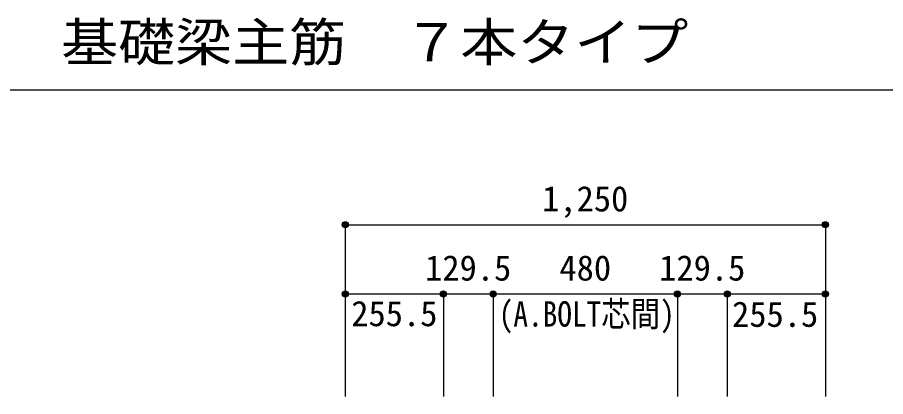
# Model space of a CAD drawing. Units: millimetres at full size, sheet at 1:30. Extents: x -5973 to 5954, y -4195 to 4201.
# Drawn here: x -927 to 1334, y -1020 to -33 of the extents above; entities that cross this region are included whole.
import ezdxf
from ezdxf.enums import TextEntityAlignment as Align

# ---------------------------------------------------------------- set-up
doc = ezdxf.new("R2010")
doc.units = ezdxf.units.MM
doc.header["$LTSCALE"] = 30
doc.header["$PDMODE"] = 32
doc.header["$PDSIZE"] = 15
for name, color, linetype in [('0-7_文字', 4, 'Continuous'), ('0-D_寸法', 4, 'Continuous'), ('6-7_文字', 7, 'Continuous'), ('F-0_枠', 6, 'Continuous')]:
    doc.layers.add(name, color=color, linetype=linetype)
doc.styles.add('ＭＳ ゴシック', font='')
doc.styles.get('ＭＳ ゴシック').set_extended_font_data('MS Gothic')

msp = doc.modelspace()

# ---------------------------------------------------------------- linework, layer by layer
at = {"layer": '0-D_寸法'}
for p, q in [((-72.56, -572.85), (1177.44, -572.85)), ((-72.56, -572.85), (-72.56, -752.85)), ((-72.56, -572.85), (-72.56, -752.85)), ((-72.56, -572.85), (1177.44, -572.85)), ((1177.44, -572.85), (1177.44, -752.85)), ((-72.56, -752.85), (182.94, -752.85)), ((-72.56, -752.85), (-72.56, -1019.89)), ((182.94, -752.85), (182.94, -1019.89)), ((182.94, -752.85), (312.44, -752.85)), ((312.44, -752.85), (312.44, -1019.89)), ((312.44, -752.85), (792.44, -752.85)), ((792.44, -752.85), (792.44, -1019.89)), ((792.44, -752.85), (921.94, -752.85)), ((921.94, -752.85), (921.94, -1019.89)), ((921.94, -752.85), (1177.44, -752.85)), ((1177.44, -752.85), (1177.44, -1019.89)), ((1177.44, -752.85), (1177.44, -1019.89))]:
    msp.add_line(p, q, dxfattribs=at)
for centre, radius in [((-72.56, -572.85), 8), ((1177.44, -572.85), 8), ((-72.56, -572.85), 7.2), ((-72.56, -572.85), 6.4), ((-72.56, -572.85), 5.6), ((-72.56, -572.85), 4.8), ((-72.56, -572.85), 4), ((-72.56, -572.85), 3.2), ((-72.56, -572.85), 2.4), ((-72.56, -572.85), 1.6), ((-72.56, -572.85), 0.8), ((1177.44, -572.85), 7.2), ((1177.44, -572.85), 6.4), ((1177.44, -572.85), 5.6), ((1177.44, -572.85), 4.8), ((1177.44, -572.85), 4), ((1177.44, -572.85), 3.2), ((1177.44, -572.85), 2.4), ((1177.44, -572.85), 1.6), ((1177.44, -572.85), 0.8), ((-72.56, -752.85), 8), ((-72.56, -752.85), 7.2), ((182.94, -752.85), 8), ((182.94, -752.85), 7.2), ((312.44, -752.85), 8), ((312.44, -752.85), 7.2), ((792.44, -752.85), 8), ((792.44, -752.85), 7.2), ((921.94, -752.85), 8), ((921.94, -752.85), 7.2), ((1177.44, -752.85), 8), ((1177.44, -752.85), 7.2), ((-72.56, -752.85), 6.4), ((-72.56, -752.85), 5.6), ((-72.56, -752.85), 4.8), ((-72.56, -752.85), 4), ((-72.56, -752.85), 3.2), ((-72.56, -752.85), 2.4), ((-72.56, -752.85), 1.6), ((-72.56, -752.85), 0.8), ((182.94, -752.85), 6.4), ((182.94, -752.85), 5.6), ((182.94, -752.85), 4.8), ((182.94, -752.85), 4), ((182.94, -752.85), 3.2), ((182.94, -752.85), 2.4), ((182.94, -752.85), 1.6), ((182.94, -752.85), 0.8), ((312.44, -752.85), 6.4), ((312.44, -752.85), 5.6), ((312.44, -752.85), 4.8), ((312.44, -752.85), 4), ((312.44, -752.85), 3.2), ((312.44, -752.85), 2.4), ((312.44, -752.85), 1.6), ((312.44, -752.85), 0.8), ((792.44, -752.85), 6.4), ((792.44, -752.85), 5.6), ((792.44, -752.85), 4.8), ((792.44, -752.85), 4), ((792.44, -752.85), 3.2), ((792.44, -752.85), 2.4), ((792.44, -752.85), 1.6), ((792.44, -752.85), 0.8), ((921.94, -752.85), 6.4), ((921.94, -752.85), 5.6), ((921.94, -752.85), 4.8), ((921.94, -752.85), 4), ((921.94, -752.85), 3.2), ((921.94, -752.85), 2.4), ((921.94, -752.85), 1.6), ((921.94, -752.85), 0.8), ((1177.44, -752.85), 6.4), ((1177.44, -752.85), 5.6), ((1177.44, -752.85), 4.8), ((1177.44, -752.85), 4), ((1177.44, -752.85), 3.2), ((1177.44, -752.85), 2.4), ((1177.44, -752.85), 1.6), ((1177.44, -752.85), 0.8)]:
    msp.add_circle(centre, radius, dxfattribs=at)
at = {"layer": '0-D_寸法', "color": 7}
for p in [(-72.56, -572.85), (1177.44, -572.85), (-72.56, -752.85), (182.94, -752.85), (312.44, -752.85), (792.44, -752.85), (921.94, -752.85), (1177.44, -752.85)]:
    msp.add_point(p, dxfattribs=at)
at = {"layer": 'F-0_枠', "color": 2}
msp.add_line((-5972.88, -222.05), (3723.6, -222.05), dxfattribs=at)

# ---------------------------------------------------------------- texts
at = {"layer": '0-7_文字', "style": 'ＭＳ ゴシック', "width": 0.85}
msp.add_text('(A.BOLT芯間)', height=65.98, dxfattribs=at).set_placement((326.92, -857.62), align=Align.BOTTOM_LEFT)
at = {"layer": '0-D_寸法', "style": 'ＭＳ ゴシック'}
for s, p in [('1,250', (439.94, -557.85)), ('129.5', (135.19, -737.85)), ('480', (484.94, -737.85)), ('129.5', (744.69, -737.85)), ('255.5', (-57.1, -856.43)), ('255.5', (934.57, -858.17))]:
    msp.add_text(s, height=65.98, dxfattribs=at).set_placement(p, align=Align.BOTTOM_LEFT)
at = {"layer": '6-7_文字', "color": 2, "style": 'ＭＳ ゴシック', "width": 1.1}
msp.add_text('\u3000\u3000基礎梁主筋\u3000７本タイプ', height=98.97, dxfattribs=at).set_placement((-1109.64, -177.05), align=Align.BOTTOM_LEFT)

doc.saveas('drawing.dxf')
